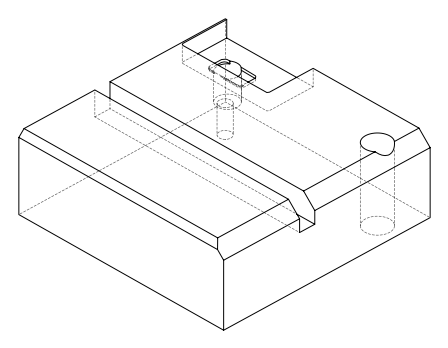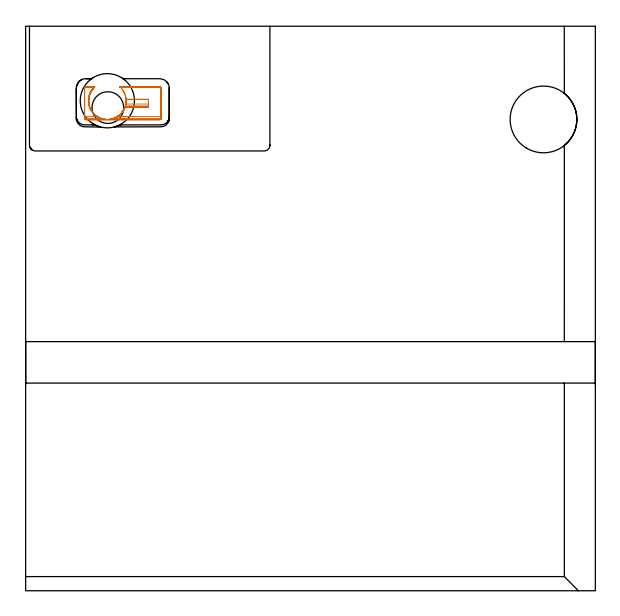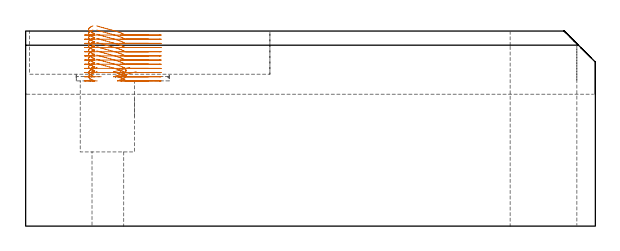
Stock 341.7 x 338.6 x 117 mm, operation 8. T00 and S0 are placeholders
(PLAN: 10 operations, 6 tool changes, 206 min)
(1 INDEXABLE_INSERT_DRILL_THROUGH_HOLE_FROM_SOLID | STEP1HOLE | NXT0302_035 | 0.49 min | 146975 mm3)
(2 INDEXABLE_INSERT_DRILL_THROUGH_HOLE_FROM_SOLID_1 | STEP1HOLE_1 | NXT0302_009 | 0.21 min | 33132 mm3)
(3 INDEXABLE_INSERT_DRILL_BLIND_HOLE_FROM_SOLID | STEP1POCKET | NXT0302_009 | 0.2 min | 5598 mm3)
(4 DRILL_TO_ENLARGE_BLIND_HOLE | STEP1POCKET | UGT0301_382 | 0.2 min | 33978 mm3)
(5 AREA_MILL | FG_CHAMFER_SURFACE | UGT0205_001 | 7.17 min | 22895 mm3)
(6 AREA_MILL_1 | FG_CHAMFER_SURFACE_1 | UGT0205_001 | 10.68 min | 33574 mm3)
(7 AREA_MILL_2 | FG_CHAMFER_SURFACE_2 | UGT0205_001 | 10.62 min | 11773 mm3)
(8 MILL_RECTANGULAR_POCKET | POCKET_RECTANGULAR_STRAIGHT | UGT0201_101 | Follow Part, ap 2.5, ae 75% | 5.74 min | 24646 mm3)
(9 MILL_SLOT | SLOT_PARTIAL_RECTANGULAR | NXT0201_008 | Follow Part, ap 1.5, ae 75% | 158.27 min | 236208 mm3)
(10 MILL_RECTANGULAR_SLOT | SLOT_RECTANGULAR | UGT0201_094 | Follow Part, ap 5, ae 75% | 12.4 min | 318521 mm3)
(TOOL NXT0302_035 | Index. Insert Drill 40mm [880-D4000L40-05] | D40 PA176 FL200 Z2)
(TOOL NXT0302_009 | Index. Insert Drill 19mm [880-D1900L25-05] | D19 PA176 FL95 Z2)
(TOOL UGT0301_382 | Twist Drill Flat Bottom 32.5 mm | D32.5 PA180 FL175 Z2)
(TOOL UGT0205_001 | Chamfer Mill 20 x 3 x 45 deg. | D20 FL50 Z2)
(TOOL UGT0201_101 | End Mill 10 mm | D10 FL12 Z2)
(TOOL NXT0201_008 | ENDMILL 6mm [2P460-0600-NA 1630] | D6 FL26 Z6)
(TOOL UGT0201_094 | End mill 20 mm | D20 FL38 Z4)
(OP 8 MILL_RECTANGULAR_POCKET)
G17 G21 G94 G90
T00 M6
G54
G17 G0 G90 X42.671 Y284.606 S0 M3
G43 Z127.098 H0
Z120.098
G94 G1 X43.476 Y284.09 Z119.842 F250.
X43.899 Y283.874 Z119.714
X44.322 Y283.659 Z119.587
X45.424 Y283.224 Z119.27
X46.567 Y282.908 Z118.952
X47.736 Y282.713 Z118.635
X48.919 Y282.642 Z118.317
X50.103 Y282.696 Z117.999
X51.274 Y282.873 Z117.682
X52.421 Y283.173 Z117.364
X52.867 Y283.336 Z117.237
X53.312 Y283.5 Z117.11
X54.457 Y284.052 Z116.769
X55.533 Y284.731 Z116.429
X56.525 Y285.526 Z116.088
X57.421 Y286.428 Z115.747
X58.209 Y287.425 Z115.407
X58.881 Y288.505 Z115.066
X59.426 Y289.653 Z114.725
X59.586 Y290.1 Z114.598
X73.7 F500.
Y294.7
X60.219
G0 X40.347 Y286.715 Z120.098
G1 X39.692 Y287.569 Z119.809 F250.
X39.026 Y288.681 Z119.462
X38.492 Y289.861 Z119.115
X38.098 Y291.096 Z118.768
X37.848 Y292.367 Z118.421
X37.746 Y293.659 Z118.073
X37.792 Y294.954 Z117.726
X37.988 Y296.235 Z117.379
X38.329 Y297.486 Z117.032
X38.812 Y298.688 Z116.684
X39.429 Y299.828 Z116.337
X40.174 Y300.888 Z115.99
X41.035 Y301.857 Z115.643
X41.384 Y302.178 Z115.515
X41.364 Y302.2 Z115.507
X39.667 Z115.053
X41.364 Z114.598
X36.1 F500.
G3 X35.3 Y301.4 R0.8
G1 Y283.4
G3 X36.1 Y282.6 R0.8
G1 X80.4
G3 X81.2 Y283.4 R0.8
G1 Y301.4
G3 X80.4 Y302.2 R0.8
G1 X56.633
G0 X42.672 Y284.608 Z117.598
G1 X43.476 Y284.09 Z117.342 F250.
X43.899 Y283.874 Z117.215
X44.322 Y283.659 Z117.087
X45.456 Y283.214 Z116.761
X46.631 Y282.894 Z116.435
X47.835 Y282.702 Z116.108
X49.051 Y282.642 Z115.782
X50.267 Y282.713 Z115.455
X51.469 Y282.915 Z115.129
X52.421 Y283.173 Z114.864
X52.867 Y283.336 Z114.737
X53.312 Y283.5 Z114.61
X54.457 Y284.052 Z114.27
X55.533 Y284.731 Z113.929
X56.525 Y285.526 Z113.588
X57.421 Y286.428 Z113.247
X58.209 Y287.425 Z112.907
X58.881 Y288.505 Z112.566
X59.426 Y289.653 Z112.225
X59.586 Y290.1 Z112.098
X73.7 F500.
Y294.7
X60.219
G0 X40.353 Y286.72 Z117.598
G1 X39.826 Y287.376 Z117.373 F250.
X39.121 Y288.502 Z117.017
X38.554 Y289.704 Z116.661
X38.132 Y290.965 Z116.305
X37.862 Y292.266 Z115.948
X37.813 Y292.738 Z115.821
X37.764 Y293.21 Z115.694
X37.757 Y294.46 Z115.359
X37.888 Y295.703 Z115.024
X38.157 Y296.924 Z114.689
X38.559 Y298.108 Z114.354
X39.089 Y299.24 Z114.019
X39.742 Y300.306 Z113.684
X40.51 Y301.293 Z113.349
X40.836 Y301.638 Z113.222
X41.101 Y301.917 Z113.119
X41.384 Y302.178 Z113.016
X41.364 Y302.2 Z113.008
X39.667 Z112.553
X41.364 Z112.098
X36.1 F500.
G3 X35.3 Y301.4 R0.8
G1 Y283.4
G3 X36.1 Y282.6 R0.8
G1 X80.4
G3 X81.2 Y283.4 R0.8
G1 Y301.4
G3 X80.4 Y302.2 R0.8
G1 X56.633
G0 X42.671 Y284.608 Z115.098
G1 X43.473 Y284.092 Z114.843 F250.
X43.897 Y283.875 Z114.715
X44.32 Y283.66 Z114.588
X45.46 Y283.212 Z114.26
X46.642 Y282.891 Z113.932
X47.852 Y282.7 Z113.603
X49.076 Y282.642 Z113.275
X50.298 Y282.717 Z112.947
X51.506 Y282.924 Z112.619
X51.963 Y283.049 Z112.492
X52.421 Y283.173 Z112.365
X52.867 Y283.336 Z112.237
X53.312 Y283.5 Z112.11
X54.457 Y284.052 Z111.77
X55.532 Y284.731 Z111.429
X56.524 Y285.526 Z111.088
X57.42 Y286.428 Z110.748
X58.209 Y287.425 Z110.407
X58.88 Y288.505 Z110.066
X59.426 Y289.653 Z109.726
X59.586 Y290.1 Z109.598
X73.7 F500.
Y294.7
X60.219
G0 X40.35 Y286.716 Z115.098
G1 X39.693 Y287.573 Z114.809 F250.
X39.028 Y288.684 Z114.462
X38.496 Y289.865 Z114.115
X38.102 Y291.099 Z113.768
X37.853 Y292.37 Z113.421
X37.751 Y293.662 Z113.074
X37.798 Y294.956 Z112.727
X37.993 Y296.237 Z112.38
X38.334 Y297.486 Z112.032
X38.816 Y298.689 Z111.685
X39.433 Y299.827 Z111.338
X40.177 Y300.888 Z110.991
X41.037 Y301.856 Z110.644
X41.386 Y302.178 Z110.517
X41.366 Y302.2 Z110.509
X39.667 Z110.054
X41.366 Z109.598
X36.1 F500.
G3 X35.3 Y301.4 R0.8
G1 Y283.4
G3 X36.1 Y282.6 R0.8
G1 X80.4
G3 X81.2 Y283.4 R0.8
G1 Y301.4
G3 X80.4 Y302.2 R0.8
G1 X56.634
G0 X42.672 Y284.608 Z112.598
G1 X43.441 Y284.11 Z112.353 F250.
X43.898 Y283.875 Z112.215
X44.321 Y283.659 Z112.088
X45.461 Y283.212 Z111.76
X46.642 Y282.891 Z111.432
X47.851 Y282.7 Z111.104
X49.074 Y282.642 Z110.776
X50.296 Y282.716 Z110.448
X51.502 Y282.923 Z110.12
X51.96 Y283.048 Z109.993
X52.421 Y283.173 Z109.865
X52.867 Y283.336 Z109.738
X53.312 Y283.5 Z109.61
X54.457 Y284.052 Z109.27
X55.532 Y284.731 Z108.929
X56.524 Y285.526 Z108.588
X57.42 Y286.428 Z108.248
X58.209 Y287.425 Z107.907
X58.88 Y288.505 Z107.566
X59.426 Y289.653 Z107.226
X59.586 Y290.1 Z107.099
X73.7 F500.
Y294.7
X60.219
G0 X40.349 Y286.716 Z112.598
G1 X39.678 Y287.595 Z112.302 F250.
X39.017 Y288.707 Z111.956
X38.488 Y289.886 Z111.609
X38.097 Y291.119 Z111.263
X37.85 Y292.388 Z110.916
X37.75 Y293.678 Z110.57
X37.799 Y294.97 Z110.223
X37.995 Y296.248 Z109.877
X38.337 Y297.495 Z109.53
X38.819 Y298.695 Z109.184
X39.435 Y299.831 Z108.837
X40.178 Y300.89 Z108.491
X41.037 Y301.856 Z108.144
X41.386 Y302.178 Z108.017
X41.366 Y302.2 Z108.009
X39.667 Z107.554
X41.366 Z107.099
X36.1 F500.
G3 X35.3 Y301.4 R0.8
G1 Y283.4
G3 X36.1 Y282.6 R0.8
G1 X80.4
G3 X81.2 Y283.4 R0.8
G1 Y301.4
G3 X80.4 Y302.2 R0.8
G1 X56.633
G0 X42.67 Y284.607 Z110.099
G1 X43.476 Y284.091 Z109.842 F250.
X44.359 Y283.653 Z109.578
X44.831 Y283.453 Z109.441
X45.272 Y283.277 Z109.314
X46.454 Y282.933 Z108.983
X47.668 Y282.721 Z108.653
X48.141 Y282.684 Z108.526
X48.614 Y282.648 Z108.399
X49.902 Y282.678 Z108.054
X51.178 Y282.854 Z107.709
X52.425 Y283.175 Z107.364
X53.628 Y283.637 Z107.019
X54.77 Y284.233 Z106.674
X55.836 Y284.955 Z106.328
X56.2 Y285.259 Z106.201
X56.565 Y285.562 Z106.074
X57.448 Y286.458 Z105.737
X58.225 Y287.447 Z105.4
X58.887 Y288.517 Z105.063
X59.426 Y289.653 Z104.726
X59.586 Y290.1 Z104.599
X73.7 F500.
Y294.7
X60.219
G0 X40.355 Y286.726 Z110.099
G1 X39.92 Y287.259 Z109.914 F250.
X39.264 Y288.263 Z109.593
X38.719 Y289.33 Z109.272
X38.289 Y290.45 Z108.95
X37.98 Y291.608 Z108.629
X37.902 Y292.078 Z108.502
X37.825 Y292.546 Z108.375
X37.743 Y293.837 Z108.028
X37.81 Y295.13 Z107.681
X38.025 Y296.406 Z107.334
X38.385 Y297.649 Z106.988
X38.885 Y298.842 Z106.641
X39.111 Y299.259 Z106.514
X39.337 Y299.676 Z106.387
X39.843 Y300.449 Z106.139
X40.411 Y301.177 Z105.892
X41.037 Y301.857 Z105.644
X41.386 Y302.178 Z105.517
X41.365 Y302.2 Z105.509
X39.667 Z105.054
X41.365 Z104.599
X36.1 F500.
G3 X35.3 Y301.4 R0.8
G1 Y283.4
G3 X36.1 Y282.6 R0.8
G1 X80.4
G3 X81.2 Y283.4 R0.8
G1 Y301.4
G3 X80.4 Y302.2 R0.8
G1 X56.633
G0 X42.669 Y284.607 Z107.599
G1 X43.476 Y284.091 Z107.342 F250.
X44.358 Y283.654 Z107.079
X44.832 Y283.452 Z106.941
X45.272 Y283.276 Z106.813
X46.417 Y282.942 Z106.494
X47.591 Y282.73 Z106.174
X48.064 Y282.691 Z106.047
X48.537 Y282.651 Z105.92
X49.786 Y282.669 Z105.585
X51.025 Y282.825 Z105.251
X52.239 Y283.118 Z104.916
X53.414 Y283.543 Z104.581
X54.534 Y284.096 Z104.247
X55.586 Y284.769 Z103.912
X55.958 Y285.062 Z103.785
X56.331 Y285.356 Z103.658
X57.291 Y286.285 Z103.3
X58.135 Y287.32 Z102.942
X58.85 Y288.448 Z102.584
X59.426 Y289.653 Z102.226
X59.586 Y290.1 Z102.099
X73.7 F500.
Y294.7
X60.219
G0 X40.355 Y286.725 Z107.599
G1 X39.926 Y287.25 Z107.417 F250.
X39.271 Y288.251 Z107.097
X38.725 Y289.316 Z106.776
X38.295 Y290.432 Z106.455
X37.985 Y291.587 Z106.135
X37.905 Y292.056 Z106.007
X37.827 Y292.524 Z105.88
X37.743 Y293.852 Z105.524
X37.816 Y295.18 Z105.167
X38.045 Y296.49 Z104.811
X38.427 Y297.764 Z104.455
X38.956 Y298.985 Z104.098
X39.188 Y299.399 Z103.971
X39.42 Y299.812 Z103.844
X40.169 Y300.882 Z103.494
X41.037 Y301.857 Z103.144
X41.386 Y302.178 Z103.017
X41.365 Y302.2 Z103.009
X39.667 Z102.554
X41.365 Z102.099
X36.1 F500.
G3 X35.3 Y301.4 R0.8
G1 Y283.4
G3 X36.1 Y282.6 R0.8
G1 X80.4
G3 X81.2 Y283.4 R0.8
G1 Y301.4
G3 X80.4 Y302.2 R0.8
G1 X56.633
G0 X42.672 Y284.607 Z105.099
G1 X43.474 Y284.091 Z104.843 F250.
X43.899 Y283.874 Z104.716
X44.322 Y283.659 Z104.589
X45.31 Y283.263 Z104.303
X46.33 Y282.963 Z104.018
X47.375 Y282.76 Z103.733
X47.847 Y282.711 Z103.606
X48.319 Y282.662 Z103.479
X49.5 Y282.653 Z103.162
X50.676 Y282.767 Z102.846
X51.834 Y283.004 Z102.529
X52.96 Y283.361 Z102.212
X54.043 Y283.835 Z101.896
X55.07 Y284.419 Z101.579
X56.031 Y285.107 Z101.263
X56.388 Y285.419 Z101.135
X56.746 Y285.73 Z101.008
X57.569 Y286.598 Z100.688
X58.295 Y287.549 Z100.367
X58.917 Y288.571 Z100.047
X59.426 Y289.653 Z99.726
X59.586 Y290.1 Z99.599
X73.7 F500.
Y294.7
X60.219
G0 X40.35 Y286.717 Z105.099
G1 X39.695 Y287.572 Z104.81 F250.
X39.03 Y288.684 Z104.463
X38.497 Y289.865 Z104.116
X38.104 Y291.099 Z103.769
X37.854 Y292.37 Z103.422
X37.752 Y293.661 Z103.075
X37.799 Y294.956 Z102.728
X37.994 Y296.236 Z102.381
X38.335 Y297.486 Z102.034
X38.817 Y298.688 Z101.686
X39.434 Y299.827 Z101.339
X40.178 Y300.888 Z100.992
X41.038 Y301.856 Z100.645
X41.387 Y302.178 Z100.518
X41.366 Y302.2 Z100.51
X39.667 Z100.055
X41.366 Z99.599
X36.1 F500.
G3 X35.3 Y301.4 R0.8
G1 Y283.4
G3 X36.1 Y282.6 R0.8
G1 X80.4
G3 X81.2 Y283.4 R0.8
G1 Y301.4
G3 X80.4 Y302.2 R0.8
G1 X56.627
G0 X42.672 Y284.608 Z102.599
G1 X43.459 Y284.1 Z102.348 F250.
X43.898 Y283.875 Z102.216
X44.321 Y283.66 Z102.089
X45.326 Y283.258 Z101.799
X46.364 Y282.954 Z101.509
X47.427 Y282.752 Z101.219
X47.9 Y282.706 Z101.092
X48.372 Y282.659 Z100.965
X49.69 Y282.663 Z100.611
X50.998 Y282.821 Z100.258
X52.279 Y283.13 Z99.905
X53.515 Y283.587 Z99.552
X54.689 Y284.185 Z99.199
X55.786 Y284.917 Z98.846
X56.789 Y285.771 Z98.493
X57.686 Y286.737 Z98.14
X57.972 Y287.115 Z98.013
X58.258 Y287.494 Z97.885
X58.901 Y288.542 Z97.556
X59.426 Y289.653 Z97.226
X59.587 Y290.1 Z97.099
X73.7 F500.
Y294.7
X60.219
G0 X40.35 Y286.717 Z102.599
G1 X39.687 Y287.583 Z102.307 F250.
X39.024 Y288.695 Z101.96
X38.493 Y289.875 Z101.613
X38.101 Y291.108 Z101.266
X37.853 Y292.379 Z100.92
X37.752 Y293.669 Z100.573
X37.8 Y294.962 Z100.226
X37.995 Y296.242 Z99.879
X38.337 Y297.49 Z99.533
X38.819 Y298.691 Z99.186
X39.435 Y299.829 Z98.839
X40.178 Y300.889 Z98.492
X41.038 Y301.856 Z98.145
X41.387 Y302.178 Z98.018
X41.366 Y302.2 Z98.01
X39.667 Z97.555
X41.366 Z97.099
X36.1 F500.
G3 X35.3 Y301.4 R0.8
G1 Y283.4
G3 X36.1 Y282.6 R0.8
G1 X80.4
G3 X81.2 Y283.4 R0.8
G1 Y301.4
G3 X80.4 Y302.2 R0.8
G1 X56.627
G0 X42.67 Y284.605 Z100.099
G1 X42.887 Y284.446 Z100.027 F250.
X43.296 Y284.205 Z99.9
X43.592 Y284.03 Z99.808
X43.899 Y283.874 Z99.716
X44.322 Y283.659 Z99.589
X45.464 Y283.211 Z99.26
X46.647 Y282.89 Z98.931
X47.858 Y282.7 Z98.603
X49.083 Y282.642 Z98.274
X50.307 Y282.718 Z97.946
X51.515 Y282.926 Z97.617
X51.973 Y283.051 Z97.49
X52.426 Y283.175 Z97.364
X52.867 Y283.336 Z97.239
X53.312 Y283.5 Z97.111
X54.457 Y284.052 Z96.771
X55.533 Y284.731 Z96.43
X56.525 Y285.526 Z96.089
X57.421 Y286.428 Z95.749
X58.209 Y287.425 Z95.408
X58.881 Y288.505 Z95.067
X59.426 Y289.653 Z94.727
X59.586 Y290.1 Z94.599
X73.7 F500.
Y294.7
X60.219
G0 X40.349 Y286.725 Z100.099
G1 X40.005 Y287.131 Z99.957 F250.
X39.275 Y288.229 Z99.603
X38.679 Y289.406 Z99.25
X38.224 Y290.644 Z98.897
X37.918 Y291.927 Z98.543
X37.763 Y293.237 Z98.19
X37.762 Y294.556 Z97.836
X37.916 Y295.866 Z97.483
X38.222 Y297.149 Z97.13
X38.676 Y298.387 Z96.776
X39.271 Y299.564 Z96.423
X40. Y300.663 Z96.069
X40.301 Y301.03 Z95.942
X40.602 Y301.397 Z95.815
X41.037 Y301.857 Z95.645
X41.386 Y302.178 Z95.518
X41.366 Y302.2 Z95.51
X39.667 Z95.055
X41.366 Z94.599
X36.1 F500.
G3 X35.3 Y301.4 R0.8
G1 Y283.4
G3 X36.1 Y282.6 R0.8
G1 X80.4
G3 X81.2 Y283.4 R0.8
G1 Y301.4
G3 X80.4 Y302.2 R0.8
G1 X56.633
G0 X42.673 Y284.608 Z97.599
G1 X43.476 Y284.089 Z97.343 F250.
X43.899 Y283.874 Z97.216
X44.322 Y283.659 Z97.089
X45.458 Y283.213 Z96.762
X46.635 Y282.893 Z96.435
X47.84 Y282.702 Z96.108
X49.058 Y282.642 Z95.781
X50.276 Y282.714 Z95.454
X51.479 Y282.918 Z95.128
X52.421 Y283.173 Z94.866
X52.867 Y283.336 Z94.739
X53.312 Y283.5 Z94.612
X54.328 Y283.982 Z94.31
X55.291 Y284.563 Z94.009
X56.191 Y285.238 Z93.708
X57.02 Y285.999 Z93.406
X57.768 Y286.839 Z93.105
X58.429 Y287.749 Z92.803
X58.671 Y288.157 Z92.676
X58.913 Y288.565 Z92.549
X59.426 Y289.653 Z92.227
X59.586 Y290.1 Z92.1
X73.7 F500.
Y294.7
X60.218
G0 X40.348 Y286.725 Z97.599
G1 X39.895 Y287.28 Z97.408 F250.
X39.207 Y288.348 Z97.067
X38.644 Y289.487 Z96.727
X38.212 Y290.683 Z96.386
X37.919 Y291.919 Z96.045
X37.766 Y293.181 Z95.705
X37.756 Y294.452 Z95.364
X37.89 Y295.716 Z95.024
X38.166 Y296.957 Z94.683
X38.579 Y298.158 Z94.343
X39.125 Y299.306 Z94.002
X39.797 Y300.385 Z93.662
X40.097 Y300.774 Z93.53
X40.387 Y301.149 Z93.403
X41.037 Y301.857 Z93.146
X41.386 Y302.178 Z93.018
X41.366 Y302.2 Z93.01
X39.667 Z92.555
X41.366 Z92.1
X36.1 F500.
G3 X35.3 Y301.4 R0.8
G1 Y283.4
G3 X36.1 Y282.6 R0.8
G1 X80.4
G3 X81.2 Y283.4 R0.8
G1 Y301.4
G3 X80.4 Y302.2 R0.8
G1 X56.631
G0 X62.427 Y283.269 Z95.1
G1 X52.663 Z92.483 F250.
X53.111 Y283.424 Z92.356
X54.227 Y283.934 Z92.028
X55.28 Y284.562 Z91.699
X56.259 Y285.302 Z91.37
X57.152 Y286.143 Z91.042
X57.948 Y287.076 Z90.713
X58.637 Y288.09 Z90.384
X59.213 Y289.174 Z90.056
X59.667 Y290.313 Z89.727
X59.8 Y290.769 Z89.6
X73.625 F500.
Y294.628
X60.223
G0 X58.37 Y300.116 Z95.1
G1 X58.672 Y299.655 Z94.952 F250.
X58.898 Y299.237 Z94.825
X59.123 Y298.82 Z94.698
X59.615 Y297.642 Z94.356
X59.971 Y296.415 Z94.013
X60.186 Y295.157 Z93.671
X60.256 Y293.882 Z93.329
X60.236 Y293.408 Z93.202
X60.214 Y292.934 Z93.075
X60.037 Y291.697 Z92.74
X59.724 Y290.487 Z92.405
X59.279 Y289.32 Z92.071
X58.708 Y288.209 Z91.736
X58.017 Y287.168 Z91.401
X57.215 Y286.21 Z91.066
X56.311 Y285.346 Z90.731
X55.318 Y284.588 Z90.397
X54.247 Y283.945 Z90.062
X53.111 Y283.424 Z89.727
X52.663 Y283.269 Z89.6
X81.104 F500.
X81.123 Y283.517
X81.125 Y300.957
X81.099 Y301.623
G3 X80.411 Y302.114 R0.786
G1 X80.123 Y302.124
X57.606 Y302.128
X57.56
X57.522 Y302.156
X57.51 Y302.2
X56.626
G0 X66.291 Y284.426 Z92.6
G1 X55.053 Z89.589 F250.
X55.453 Y284.681 Z89.462
X56.391 Y285.415 Z89.142
X57.247 Y286.244 Z88.823
X58.01 Y287.159 Z88.504
X58.673 Y288.149 Z88.185
X59.227 Y289.204 Z87.866
X59.666 Y290.311 Z87.546
X59.987 Y291.458 Z87.227
X60.07 Y291.926 Z87.1
X73.625 F500.
Y294.628
X60.224
G0 X56.649 Y302.138 Z92.6
G1 X56.955 Y301.857 Z92.489 F250.
X57.796 Y300.919 Z92.151
X58.526 Y299.893 Z91.814
X59.137 Y298.792 Z91.476
X59.622 Y297.629 Z91.139
X59.761 Y297.175 Z91.012
X59.899 Y296.722 Z90.884
X60.066 Y295.972 Z90.679
X60.134 Y295.503 Z90.552
X60.201 Y295.033 Z90.424
X60.255 Y293.708 Z90.069
X60.153 Y292.386 Z89.714
X59.897 Y291.086 Z89.359
X59.49 Y289.824 Z89.003
X58.937 Y288.619 Z88.648
X58.246 Y287.487 Z88.293
X57.428 Y286.444 Z87.938
X56.493 Y285.504 Z87.582
X55.453 Y284.681 Z87.227
X55.053 Y284.426 Z87.1
X81.122 Y284.423 F500.
X81.125 Y300.957
X81.099 Y301.623
G3 X80.411 Y302.114 R0.786
G1 X80.123 Y302.124
X57.606 Y302.128
X57.56
X57.522 Y302.156
X57.51 Y302.2
X56.626
G0 Z127.098
X42.883 Y284.472
Z95.1
G1 X42.385 Y284.792 Z94.941 F250.
X41.384 Y285.614 Z94.594
X40.483 Y286.544 Z94.247
X39.695 Y287.573 Z93.9
X39.03 Y288.684 Z93.553
X38.498 Y289.865 Z93.206
X38.104 Y291.099 Z92.859
X37.855 Y292.37 Z92.512
X37.753 Y293.661 Z92.165
X37.8 Y294.956 Z91.817
X37.995 Y296.236 Z91.47
X38.336 Y297.486 Z91.123
X38.818 Y298.688 Z90.776
X39.434 Y299.827 Z90.429
X40.178 Y300.888 Z90.082
X41.038 Y301.856 Z89.735
X41.387 Y302.178 Z89.608
X41.367 Y302.2 Z89.6
X40.434 F500.
X40.419 Y302.161
X40.384 Y302.137
X40.342 Y302.139
X35.956 Y302.125
G3 X35.376 Y301.245 R0.819
G1 Y283.811
X35.397 Y283.268
X45.325 Y283.269
G0 X42.878 Y284.465 Z92.6
G1 X42.539 Y284.682 Z92.492 F250.
X41.515 Y285.495 Z92.142
X40.591 Y286.421 Z91.791
X39.781 Y287.448 Z91.441
X39.095 Y288.561 Z91.09
X38.544 Y289.747 Z90.74
X38.133 Y290.989 Z90.389
X37.869 Y292.27 Z90.039
X37.755 Y293.573 Z89.688
X37.793 Y294.88 Z89.338
X37.982 Y296.174 Z88.987
X38.32 Y297.438 Z88.637
X38.801 Y298.654 Z88.287
X39.421 Y299.806 Z87.936
X40.17 Y300.878 Z87.586
X41.038 Y301.856 Z87.235
X41.387 Y302.178 Z87.108
X41.367 Y302.2 Z87.1
X40.434 F500.
X40.419 Y302.161
X40.384 Y302.137
X40.342 Y302.139
X35.956 Y302.125
G3 X35.376 Y301.245 R0.819
G1 X35.38 Y284.423
X42.939 Y284.426
G0 Z127.098
M5
M2
